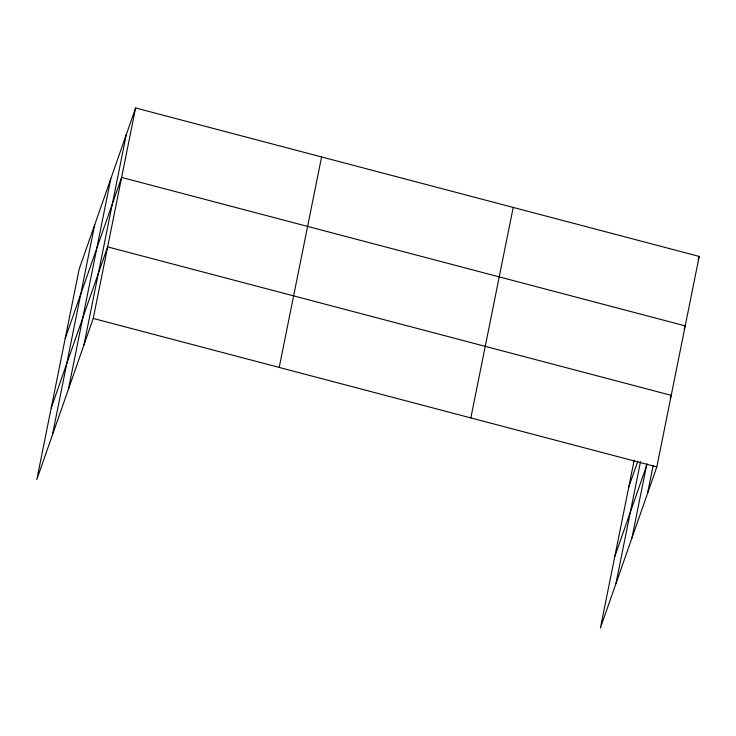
<?xml version="1.0" encoding="UTF-8"?>
<svg xmlns="http://www.w3.org/2000/svg" width="736" height="736" viewBox="0 0 736 736"><rect width="100%" height="100%" fill="white"/><g stroke="black" fill="none" stroke-linecap="round" stroke-linejoin="round"><path stroke-width="1.1" d="M52.348 435.178L94.732 224.692M68.374 389.427L110.75 178.94M83.922 345.018L126.298 134.541M135.608 107.962L79.175 269.091L36.8 479.578L93.233 318.44L135.608 107.962L699.2 256.422L656.825 466.909L600.392 628.038L634.202 460.129M279.211 367.439L321.595 156.952M470.838 417.91L513.213 207.432M615.94 583.639L640.504 461.656M631.966 537.887L646.824 464.085M647.514 493.488L653.145 465.529M65.191 338.551L121.624 177.422L685.216 325.882L684.094 329.075M51.207 408.011L107.64 246.882L671.232 395.342L670.11 398.535M698.087 259.615L699.2 256.422M628.783 487.02L637.891 461.021M614.799 556.48L647.128 464.158M93.233 318.44L656.825 466.909"/></g></svg>
